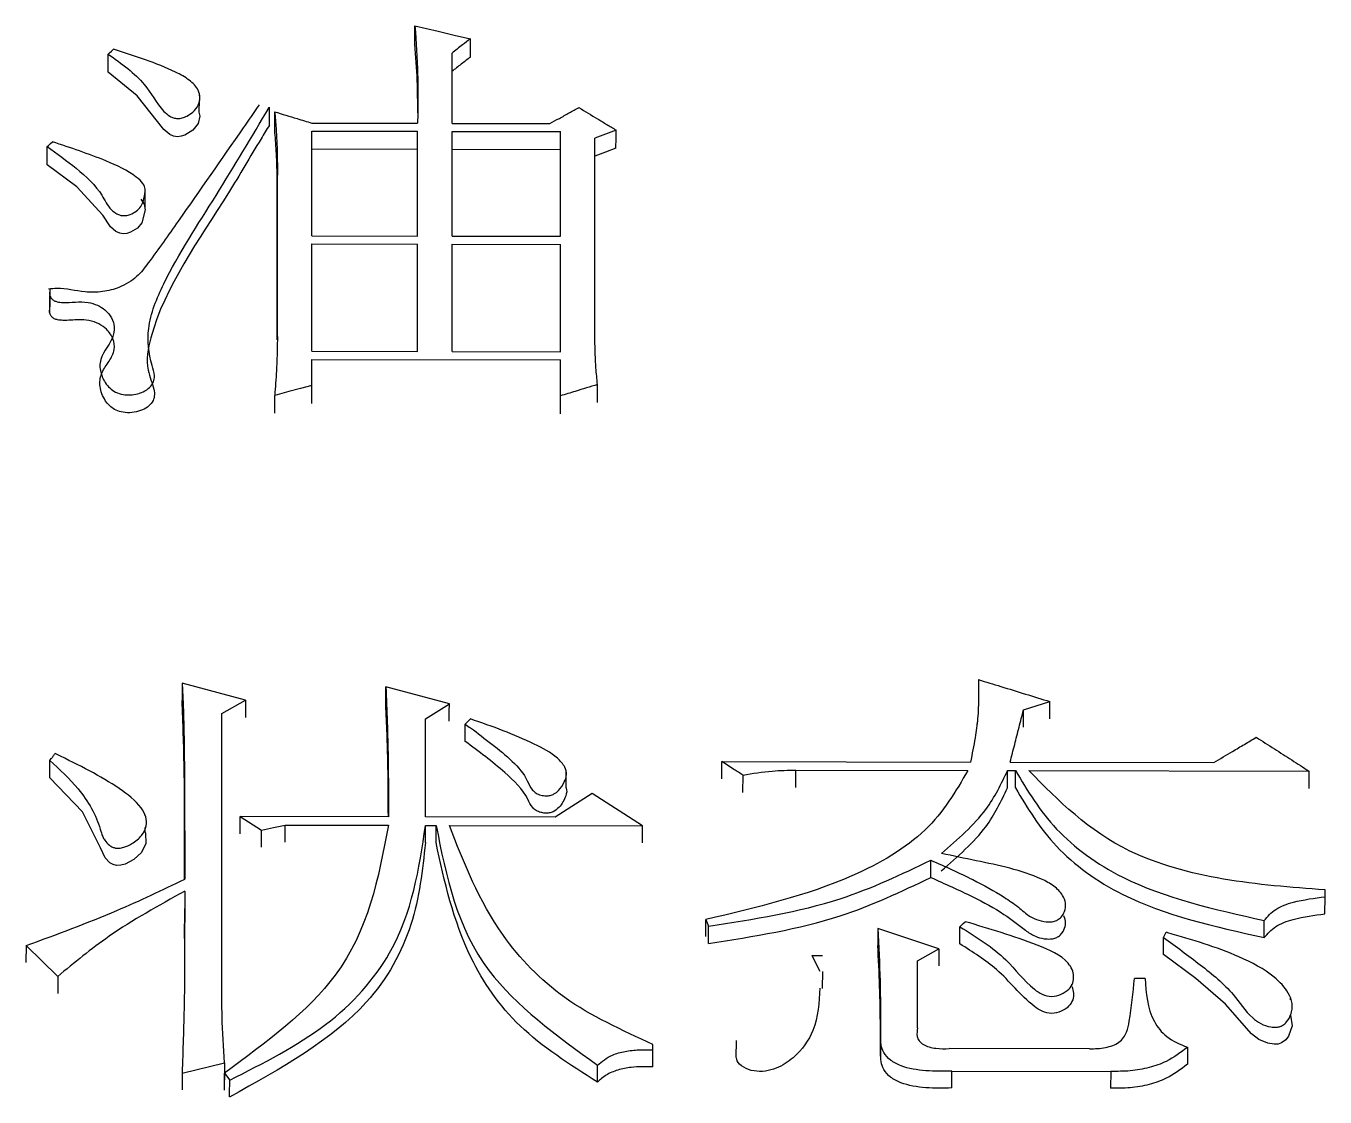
# Model space of a CAD drawing. Header units: millimetres. Extents: x 2451 to 4400, y 944 to 2322.
# Drawn here: x 2897.96 to 2903.27, y 2086.68 to 2091.06 of the extents above; entities that cross this region are included whole.
import ezdxf

# ---------------------------------------------------------------- set-up
doc = ezdxf.new("R2010")
doc.units = ezdxf.units.MM

msp = doc.modelspace()

# ---------------------------------------------------------------- linework, layer by layer
at = {"color": 7, "linetype": 'Continuous', "lineweight": 25}
for p, q in [((2898.2954, 2090.8705), (2898.2956, 2090.9451)), ((2899.7019, 2090.6617), (2899.7019, 2090.9491)), ((2898.6686, 2090.7084), (2898.6688, 2090.7572)), ((2898.6689, 2090.7747), (2898.6689, 2090.7828)), ((2898.9553, 2090.6541), (2898.9555, 2090.7285)), ((2899.1286, 2090.6628), (2899.5613, 2090.662)), ((2899.7019, 2090.6617), (2900.1021, 2090.661)), ((2899.1286, 2090.63), (2899.5613, 2090.6292)), ((2899.1286, 2090.2019), (2899.1286, 2090.63)), ((2899.561, 2090.5549), (2899.5613, 2090.6292)), ((2899.5613, 2090.2011), (2899.5613, 2090.6292)), ((2899.7019, 2090.6289), (2900.1454, 2090.6281)), ((2899.7019, 2090.2009), (2899.7019, 2090.6289)), ((2900.1452, 2090.5538), (2900.1454, 2090.6281)), ((2900.1454, 2090.2), (2900.1454, 2090.6281)), ((2900.286, 2089.7812), (2900.286, 2090.6016)), ((2899.561, 2090.5549), (2899.1283, 2090.5557)), ((2899.561, 2090.2011), (2899.561, 2090.5549)), ((2900.1452, 2090.5538), (2899.7016, 2090.5547)), ((2900.1452, 2090.2), (2900.1452, 2090.5538)), ((2898.988, 2090.4858), (2898.9877, 2090.4117)), ((2898.988, 2089.7903), (2898.988, 2090.4858)), ((2898.4468, 2090.3138), (2898.4471, 2090.3882)), ((2898.9877, 2089.7762), (2898.9877, 2090.4117)), ((2899.1286, 2090.2019), (2899.5613, 2090.2011)), ((2899.1286, 2090.1688), (2899.5613, 2090.168)), ((2899.1286, 2089.7299), (2899.1286, 2090.1688)), ((2899.561, 2090.0944), (2899.5613, 2090.168)), ((2899.5613, 2089.7291), (2899.5613, 2090.168)), ((2899.7019, 2090.2009), (2900.1454, 2090.2)), ((2899.7019, 2090.1678), (2900.1454, 2090.167)), ((2899.7019, 2089.7288), (2899.7019, 2090.1678)), ((2900.1452, 2090.0933), (2900.1454, 2090.167)), ((2900.1454, 2089.728), (2900.1454, 2090.167)), ((2898.0577, 2089.9848), (2898.0574, 2089.9113)), ((2898.0574, 2089.8851), (2898.0577, 2089.9585)), ((2899.1286, 2089.7299), (2899.5613, 2089.7291)), ((2899.1286, 2089.6965), (2900.1454, 2089.6946)), ((2899.1286, 2089.5894), (2899.1286, 2089.6965)), ((2899.7019, 2089.7288), (2900.1454, 2089.728)), ((2900.1454, 2089.5473), (2900.1454, 2089.6946)), ((2898.9769, 2089.4768), (2898.9772, 2089.5495)), ((2900.1452, 2089.4746), (2900.1454, 2089.5473)), ((2898.5985, 2088.3726), (2898.5982, 2088.3013)), ((2898.8581, 2088.3035), (2898.5985, 2088.3726)), ((2899.691, 2088.2882), (2899.4314, 2088.3574)), ((2898.7607, 2088.2487), (2898.8581, 2088.3035)), ((2898.7606, 2087.1651), (2898.7607, 2088.2487)), ((2899.5936, 2088.2265), (2899.691, 2088.2882)), ((2902.0381, 2088.1924), (2902.0384, 2088.2633)), ((2902.0384, 2088.2633), (2902.1465, 2088.2974)), ((2899.5936, 2087.826), (2899.5936, 2088.2265)), ((2899.7557, 2088.1345), (2899.756, 2088.2056)), ((2901.8493, 2088.215), (2901.8481, 2088.2016)), ((2898.0573, 2087.9861), (2898.0575, 2088.057)), ((2898.0792, 2088.0846), (2898.0792, 2088.083)), ((2900.8049, 2087.9814), (2900.8052, 2088.052)), ((2900.8052, 2088.052), (2901.822, 2088.0501)), ((2901.9842, 2088.0498), (2902.8172, 2088.0483)), ((2900.1682, 2087.9447), (2900.1685, 2088.0156)), ((2900.8914, 2087.9261), (2900.8917, 2087.9966)), ((2901.1078, 2087.946), (2901.108, 2088.0169)), ((2901.108, 2088.0169), (2901.8112, 2088.0156)), ((2901.9732, 2087.9448), (2901.9734, 2088.0153)), ((2901.9734, 2088.0153), (2902.0059, 2088.0153)), ((2902.0056, 2087.9447), (2902.0059, 2088.0153)), ((2902.06, 2088.0152), (2903.2066, 2088.0131)), ((2900.2751, 2087.9217), (2900.1236, 2087.825)), ((2900.4806, 2087.7897), (2900.2751, 2087.9217)), ((2898.4477, 2087.8298), (2898.4477, 2087.833)), ((2898.8361, 2087.7571), (2898.8364, 2087.8274)), ((2898.8364, 2087.8274), (2898.9229, 2087.7718)), ((2899.4422, 2087.8263), (2898.8364, 2087.8274)), ((2900.1236, 2087.825), (2899.5936, 2087.826)), ((2898.4475, 2087.7623), (2898.4476, 2087.782)), ((2898.9227, 2087.7016), (2898.9229, 2087.7718)), ((2899.02, 2087.7222), (2899.0203, 2087.7924)), ((2899.0203, 2087.7924), (2899.4421, 2087.7916)), ((2899.5933, 2087.7211), (2899.5936, 2087.7913)), ((2899.5936, 2087.7913), (2899.6369, 2087.7913)), ((2899.6366, 2087.721), (2899.6369, 2087.7913)), ((2899.691, 2087.7912), (2900.4806, 2087.7897)), ((2901.6594, 2087.5783), (2901.6596, 2087.6487)), ((2898.6092, 2087.522), (2898.6089, 2087.4522)), ((2903.2714, 2087.4995), (2903.2714, 2087.5273)), ((2903.2712, 2087.4296), (2903.2714, 2087.4995)), ((2900.7402, 2087.4064), (2900.751, 2087.3785)), ((2903.0224, 2087.3325), (2903.0226, 2087.4022)), ((2900.7507, 2087.3088), (2900.751, 2087.3785)), ((2901.4433, 2087.3702), (2901.443, 2087.3002)), ((2901.6921, 2087.2858), (2901.4433, 2087.3702)), ((2897.9602, 2087.2996), (2897.96, 2087.23)), ((2897.9602, 2087.2996), (2898.0898, 2087.1734)), ((2902.6113, 2087.2632), (2902.6116, 2087.3332)), ((2901.1727, 2087.2588), (2901.2057, 2087.1949)), ((2901.1727, 2087.2588), (2901.2161, 2087.2587)), ((2901.6055, 2087.237), (2901.6921, 2087.2858)), ((2901.6055, 2086.9632), (2901.6055, 2087.237)), ((2901.2174, 2087.1245), (2901.2176, 2087.1944)), ((2902.2364, 2087.2031), (2902.2364, 2087.2041)), ((2898.0898, 2087.1734), (2898.0896, 2087.1041)), ((2902.2362, 2087.1342), (2902.2362, 2087.1413)), ((2902.5358, 2087.1652), (2902.4925, 2087.1653)), ((2903.1309, 2087.0784), (2903.1309, 2087.0853)), ((2903.1306, 2087.0157), (2903.1306, 2087.0163)), ((2901.454, 2086.9282), (2901.4538, 2086.8591)), ((2900.5235, 2086.8046), (2900.5237, 2086.8736)), ((2900.5237, 2086.8736), (2900.5237, 2086.8947)), ((2900.8633, 2086.9111), (2900.863, 2086.8416)), ((2901.454, 2086.9096), (2901.4538, 2086.8405)), ((2902.3086, 2086.8773), (2901.7353, 2086.8784)), ((2902.7088, 2086.8837), (2902.7086, 2086.8143)), ((2898.5982, 2086.7783), (2898.7713, 2086.8204)), ((2898.7713, 2086.8204), (2898.7711, 2086.7514)), ((2898.5982, 2086.7783), (2898.598, 2086.7095)), ((2898.7711, 2086.7091), (2898.7713, 2086.778)), ((2898.7713, 2086.778), (2898.7929, 2086.7497)), ((2900.2963, 2086.7416), (2900.2965, 2086.8105)), ((2901.7458, 2086.7178), (2901.7461, 2086.7867)), ((2901.7461, 2086.7867), (2902.3951, 2086.7855)), ((2902.3951, 2086.7855), (2902.3948, 2086.7162))]:
    msp.add_line(p, q, dxfattribs=at)
at = {"color": 7, "linetype": 'Continuous', "lineweight": 25, "flags": 128}
for points in [[(2899.5502, 2090.985), (2899.5503, 2091.0269), (2899.5504, 2091.0599)], [(2899.5504, 2091.0599), (2899.645, 2091.0381), (2899.7113, 2091.0228), (2899.7776, 2091.0075)], [(2899.7773, 2090.9327), (2899.7775, 2090.9746), (2899.7776, 2091.0075)], [(2898.2956, 2090.9451), (2898.3011, 2090.9501), (2898.3092, 2090.9574), (2898.3173, 2090.9646)], [(2898.667, 2090.7074), (2898.6705, 2090.6917), (2898.6639, 2090.6614), (2898.6416, 2090.6336), (2898.6093, 2090.6135), (2898.5947, 2090.6088), (2898.5799, 2090.6072), (2898.5635, 2090.6099), (2898.5484, 2090.6166), (2898.524, 2090.6364), (2898.4149, 2090.7741), (2898.2954, 2090.8705), (2898.2954, 2090.8705)], [(2898.9769, 2090.6345), (2898.977, 2090.6761), (2898.9771, 2090.7089)], [(2898.0469, 2090.5664), (2898.0523, 2090.5713), (2898.0604, 2090.5787), (2898.0685, 2090.586)], [(2900.3726, 2090.6343), (2900.3509, 2090.6261), (2900.3293, 2090.6179), (2900.3077, 2090.6098), (2900.286, 2090.6016)], [(2900.3723, 2090.56), (2900.3725, 2090.6016), (2900.3726, 2090.6343)], [(2898.0466, 2090.4922), (2898.0467, 2090.5193), (2898.0468, 2090.5428), (2898.0469, 2090.5664)], [(2900.3723, 2090.56), (2900.3291, 2090.5437), (2900.2858, 2090.5274)], [(2898.4293, 2090.3523), (2898.4437, 2090.3311), (2898.4467, 2090.3078), (2898.4336, 2090.2551), (2898.4156, 2090.2331), (2898.3877, 2090.2164), (2898.3719, 2090.2117), (2898.3577, 2090.2105), (2898.3436, 2090.2128), (2898.328, 2090.2198), (2898.3052, 2090.2389), (2898.2745, 2090.286), (2898.1676, 2090.4019), (2898.0466, 2090.4922), (2898.0466, 2090.4922)], [(2900.1452, 2089.6217), (2900.1453, 2089.6625), (2900.1454, 2089.6946)], [(2899.1286, 2089.5894), (2899.082, 2089.5771), (2899.0354, 2089.5648), (2898.9772, 2089.5495)], [(2899.1283, 2089.5166), (2899.1285, 2089.5573), (2899.1286, 2089.5894)], [(2900.2966, 2089.521), (2900.2968, 2089.5619), (2900.2969, 2089.594)], [(2899.4312, 2088.286), (2899.4313, 2088.326), (2899.4314, 2088.3574)], [(2898.8581, 2088.3035), (2898.8579, 2088.2636), (2898.8578, 2088.2326)], [(2899.6908, 2088.2173), (2899.6909, 2088.2569), (2899.691, 2088.2882)], [(2902.1463, 2088.2265), (2902.1464, 2088.2661), (2902.1465, 2088.2974)], [(2899.7559, 2088.2056), (2899.7667, 2088.2159), (2899.7776, 2088.2262)], [(2898.4471, 2087.7619), (2898.4481, 2087.7602), (2898.4505, 2087.7173), (2898.4329, 2087.6798), (2898.4012, 2087.6516), (2898.3651, 2087.633), (2898.348, 2087.6284), (2898.3296, 2087.6276), (2898.3167, 2087.6306), (2898.3022, 2087.6387), (2898.2834, 2087.6581), (2898.2649, 2087.6993), (2898.1908, 2087.847), (2898.0573, 2087.9861), (2898.0573, 2087.9861)], [(2903.2063, 2087.9425), (2903.2065, 2087.9819), (2903.2066, 2088.0131)], [(2898.9229, 2087.7718), (2898.9716, 2087.7821), (2899.0203, 2087.7924)], [(2900.4804, 2087.7195), (2900.4805, 2087.7586), (2900.4806, 2087.7897)], [(2900.7399, 2087.3367), (2900.74, 2087.3648), (2900.7401, 2087.3856), (2900.7402, 2087.4064)], [(2901.7786, 2087.3766), (2901.784, 2087.3818), (2901.7921, 2087.3897), (2901.8003, 2087.3975)], [(2901.7784, 2087.3069), (2901.7785, 2087.3321), (2901.7785, 2087.3543), (2901.7786, 2087.3766)], [(2902.6116, 2087.3332), (2902.617, 2087.3436), (2902.6224, 2087.3541)], [(2901.6921, 2087.2858), (2901.6919, 2087.2467), (2901.6918, 2087.2163)], [(2903.1305, 2087.0153), (2903.1366, 2086.9719), (2903.1222, 2086.9292), (2903.1106, 2086.9142), (2903.0937, 2086.9019), (2903.0792, 2086.8972), (2903.0634, 2086.8961), (2903.0376, 2086.9001), (2903.0007, 2086.9155), (2902.971, 2086.9391), (2902.8651, 2087.0602), (2902.7438, 2087.1647), (2902.6114, 2087.2632), (2902.6114, 2087.2632)], [(2898.7927, 2086.6809), (2898.7928, 2086.7115), (2898.7929, 2086.7306), (2898.7929, 2086.7497)]]:
    msp.add_lwpolyline(points, dxfattribs=at)
at = {"color": 7, "linetype": 'Continuous', "lineweight": 25}
for points, knots in [([(2899.5504, 2091.0599), (2899.5551, 2090.9938), (2899.5622, 2090.8947), (2899.5623, 2090.7619), (2899.5616, 2090.6953), (2899.5613, 2090.662)], [0, 0, 0, 0, 0.499643, 0.749805, 1, 1, 1, 1]), ([(2899.7776, 2091.0075), (2899.7667, 2090.9991), (2899.7487, 2090.9852), (2899.7234, 2090.9657), (2899.7091, 2090.9546), (2899.7019, 2090.9491)], [0, 0, 0, 0, 0.4303512, 0.7151758, 1, 1, 1, 1]), ([(2898.2956, 2090.9451), (2898.3507, 2090.906), (2898.4482, 2090.8367), (2898.4948, 2090.7371), (2898.5425, 2090.6932), (2898.5629, 2090.6838), (2898.5809, 2090.6805), (2898.6001, 2090.6837), (2898.6215, 2090.6927), (2898.6458, 2090.7094), (2898.6668, 2090.735), (2898.6729, 2090.7665), (2898.6653, 2090.8034), (2898.6294, 2090.8409), (2898.5159, 2090.9022), (2898.4053, 2090.9369), (2898.3173, 2090.9646)], [0, 0, 0, 0, 0.207529, 0.367372, 0.400835, 0.416669, 0.431353, 0.44814, 0.466693, 0.497247, 0.538462, 0.578547, 0.619957, 0.682143, 0.746846, 1, 1, 1, 1]), ([(2899.5616, 2090.7052), (2899.5616, 2090.7488), (2899.5615, 2090.8424), (2899.5541, 2090.9354), (2899.5502, 2090.985)], [0, 0, 0, 0, 0.4665609, 1, 1, 1, 1]), ([(2899.7773, 2090.9327), (2899.7647, 2090.923), (2899.7395, 2090.9035), (2899.7142, 2090.8841), (2899.7016, 2090.8744)], [0, 0, 0, 0, 0.499997, 1, 1, 1, 1]), ([(2898.914, 2090.7378), (2898.8919, 2090.7062), (2898.7815, 2090.548), (2898.6318, 2090.3316), (2898.4882, 2090.1282), (2898.4165, 2090.0326), (2898.35, 2089.9909), (2898.2741, 2089.9708), (2898.1857, 2089.9694), (2898.1138, 2089.9905), (2898.0637, 2089.985), (2898.0522, 2089.9838)], [0, 0, 0, 0, 0.1010908, 0.5054168, 0.6861437, 0.747623, 0.8099489, 0.856214, 0.9025377, 0.9776718, 1, 1, 1, 1]), ([(2898.0566, 2089.9718), (2898.0566, 2089.967), (2898.0568, 2089.9572), (2898.0636, 2089.9447), (2898.075, 2089.9361), (2898.0904, 2089.9308), (2898.1202, 2089.9281), (2898.1619, 2089.9321), (2898.2112, 2089.9319), (2898.2534, 2089.9194), (2898.2877, 2089.8977), (2898.3122, 2089.8668), (2898.3248, 2089.8272), (2898.3114, 2089.7634), (2898.2533, 2089.703), (2898.2669, 2089.6314), (2898.2881, 2089.5917), (2898.3183, 2089.5657), (2898.3473, 2089.5536), (2898.379, 2089.5502), (2898.4104, 2089.5535), (2898.4411, 2089.5637), (2898.4672, 2089.5812), (2898.4834, 2089.604), (2898.4877, 2089.6355), (2898.4626, 2089.7069), (2898.449, 2089.8361), (2898.5469, 2090.0731), (2898.7412, 2090.3667), (2898.883, 2090.6062), (2898.9539, 2090.726)], [0, 0, 0, 0, 0.007652, 0.015681, 0.02075, 0.025816, 0.034148, 0.052936, 0.071785, 0.086911, 0.102014, 0.121926, 0.142159, 0.165849, 0.223522, 0.250537, 0.277587, 0.290073, 0.302699, 0.313484, 0.324495, 0.336811, 0.350181, 0.363527, 0.376359, 0.399765, 0.479952, 0.580348, 0.790137, 1, 1, 1, 1]), ([(2898.9771, 2090.7089), (2898.979, 2090.6866), (2898.9829, 2090.642), (2898.9867, 2090.5676), (2898.9875, 2090.5155), (2898.988, 2090.4858)], [0, 0, 0, 0, 0.300884, 0.601781, 1, 1, 1, 1]), ([(2898.9771, 2090.7089), (2898.9923, 2090.7043), (2899.0227, 2090.695), (2899.0732, 2090.6796), (2899.1085, 2090.6689), (2899.1286, 2090.6628)], [0, 0, 0, 0, 0.300788, 0.601575, 1, 1, 1, 1]), ([(2900.1021, 2090.661), (2900.115, 2090.668), (2900.1413, 2090.6824), (2900.1809, 2090.7042), (2900.2077, 2090.7189), (2900.2211, 2090.7262)], [0, 0, 0, 0, 0.324476, 0.662238, 1, 1, 1, 1]), ([(2900.2211, 2090.7262), (2900.2464, 2090.7109), (2900.2842, 2090.6879), (2900.3347, 2090.6573), (2900.3599, 2090.6419), (2900.3726, 2090.6343)], [0, 0, 0, 0, 0.5, 0.75, 1, 1, 1, 1]), ([(2898.9553, 2090.6541), (2898.9439, 2090.6358), (2898.887, 2090.5439), (2898.7216, 2090.2569), (2898.4981, 2089.9559), (2898.4453, 2089.6692), (2898.4808, 2089.5917), (2898.4871, 2089.5475), (2898.4782, 2089.5217), (2898.458, 2089.501), (2898.4289, 2089.4857), (2898.3939, 2089.4776), (2898.3581, 2089.4784), (2898.3279, 2089.4877), (2898.3002, 2089.5063), (2898.2733, 2089.5412), (2898.2583, 2089.5899), (2898.2668, 2089.6441), (2898.3012, 2089.6885), (2898.3251, 2089.7343), (2898.3185, 2089.7807), (2898.2954, 2089.8174), (2898.2595, 2089.8434), (2898.2188, 2089.8569), (2898.1677, 2089.8599), (2898.1253, 2089.8545), (2898.0911, 2089.8573), (2898.0752, 2089.8624), (2898.0643, 2089.8706), (2898.0568, 2089.883), (2898.0565, 2089.8927), (2898.0563, 2089.8984)], [0, 0, 0, 0, 0.032457, 0.162259, 0.500756, 0.571848, 0.613727, 0.628998, 0.641998, 0.655007, 0.667948, 0.681417, 0.694499, 0.706056, 0.716622, 0.736149, 0.767828, 0.794639, 0.821204, 0.847885, 0.870954, 0.894026, 0.910498, 0.927048, 0.942035, 0.965606, 0.97369, 0.979046, 0.98443, 0.990987, 1, 1, 1, 1]), ([(2898.0469, 2090.5664), (2898.0873, 2090.5375), (2898.172, 2090.4771), (2898.2638, 2090.3903), (2898.2943, 2090.3203), (2898.3245, 2090.2952), (2898.3404, 2090.2871), (2898.3547, 2090.2839), (2898.3702, 2090.2845), (2898.3904, 2090.2902), (2898.4125, 2090.3026), (2898.4346, 2090.3246), (2898.4431, 2090.356), (2898.4501, 2090.3877), (2898.4394, 2090.4191), (2898.3886, 2090.4626), (2898.2638, 2090.5217), (2898.1426, 2090.5616), (2898.0685, 2090.586)], [0, 0, 0, 0, 0.145125, 0.304252, 0.383322, 0.406111, 0.420719, 0.431527, 0.442364, 0.458239, 0.484495, 0.512276, 0.553408, 0.599256, 0.628705, 0.66811, 0.797295, 1, 1, 1, 1]), ([(2898.9877, 2090.4117), (2898.9873, 2090.4344), (2898.9866, 2090.4797), (2898.9837, 2090.554), (2898.9794, 2090.6055), (2898.9769, 2090.6345)], [0, 0, 0, 0, 0.3042834, 0.6085822, 1, 1, 1, 1]), ([(2898.988, 2089.7903), (2898.9877, 2089.7669), (2898.9871, 2089.7201), (2898.9837, 2089.6399), (2898.9796, 2089.583), (2898.9772, 2089.5495)], [0, 0, 0, 0, 0.29168, 0.583373, 1, 1, 1, 1]), ([(2900.2969, 2089.594), (2900.2946, 2089.6167), (2900.2903, 2089.6593), (2900.2872, 2089.7218), (2900.2864, 2089.7614), (2900.286, 2089.7812)], [0, 0, 0, 0, 0.365045, 0.682453, 1, 1, 1, 1]), ([(2900.2969, 2089.594), (2900.2817, 2089.5893), (2900.2513, 2089.5799), (2900.2008, 2089.5644), (2900.1655, 2089.5535), (2900.1454, 2089.5473)], [0, 0, 0, 0, 0.30079, 0.601581, 1, 1, 1, 1]), ([(2898.5985, 2088.3726), (2898.5988, 2088.3671), (2898.5993, 2088.3562), (2898.6, 2088.3424), (2898.6007, 2088.3287), (2898.6013, 2088.315), (2898.6021, 2088.2985), (2898.603, 2088.2765), (2898.6038, 2088.2545), (2898.6047, 2088.2269), (2898.606, 2088.1663), (2898.6072, 2088.1001), (2898.6076, 2088.0338), (2898.6079, 2087.9675), (2898.6084, 2087.901), (2898.6086, 2087.8345), (2898.6087, 2087.8067), (2898.6088, 2087.7845), (2898.6088, 2087.7678), (2898.6089, 2087.7512), (2898.6089, 2087.7373), (2898.6089, 2087.7234), (2898.609, 2087.7123), (2898.609, 2087.6984), (2898.609, 2087.6872), (2898.609, 2087.6733), (2898.6091, 2087.6622), (2898.6091, 2087.6483), (2898.6091, 2087.6385), (2898.6091, 2087.6288), (2898.6091, 2087.6232), (2898.6091, 2087.6163), (2898.6091, 2087.6107), (2898.6091, 2087.6037), (2898.6092, 2087.5981), (2898.6092, 2087.5912), (2898.6092, 2087.5856), (2898.6092, 2087.5783), (2898.6092, 2087.5739), (2898.6092, 2087.5708)], [0, 0, 0, 0, 0.020702, 0.041404, 0.051755, 0.072457, 0.093159, 0.113861, 0.155266, 0.175968, 0.217372, 0.382989, 0.424393, 0.465797, 0.631413, 0.672817, 0.714222, 0.734924, 0.755626, 0.776328, 0.79703, 0.807381, 0.828083, 0.838434, 0.859136, 0.869487, 0.890189, 0.90054, 0.921242, 0.926417, 0.936768, 0.941944, 0.952295, 0.95747, 0.967821, 0.972997, 0.983348, 0.988524, 1, 1, 1, 1]), ([(2899.4314, 2088.3574), (2899.4353, 2088.2607), (2899.4408, 2088.1242), (2899.4418, 2087.9468), (2899.442, 2087.8665), (2899.4422, 2087.8263)], [0, 0, 0, 0, 0.547988, 0.773992, 1, 1, 1, 1]), ([(2901.8545, 2088.3872), (2901.8552, 2088.3343), (2901.8563, 2088.2551), (2901.8402, 2088.1427), (2901.8285, 2088.0833), (2901.822, 2088.0501)], [0, 0, 0, 0, 0.469365, 0.703745, 1, 1, 1, 1]), ([(2901.8545, 2088.3872), (2901.885, 2088.3778), (2901.949, 2088.3582), (2902.0463, 2088.3282), (2902.1131, 2088.3077), (2902.1465, 2088.2974)], [0, 0, 0, 0, 0.313874, 0.656937, 1, 1, 1, 1]), ([(2898.6088, 2087.5706), (2898.6087, 2087.6256), (2898.6086, 2087.7002), (2898.608, 2087.8527), (2898.6081, 2088.0417), (2898.6017, 2088.2102), (2898.5982, 2088.3013)], [0, 0, 0, 0, 0.224353, 0.304294, 0.62406, 1, 1, 1, 1]), ([(2899.4416, 2087.8263), (2899.4415, 2087.8509), (2899.4413, 2087.9238), (2899.4401, 2088.0773), (2899.4346, 2088.2056), (2899.4312, 2088.286)], [0, 0, 0, 0, 0.1601656, 0.4733073, 1, 1, 1, 1]), ([(2901.9842, 2088.0498), (2901.9903, 2088.0739), (2902.0024, 2088.1215), (2902.0204, 2088.1927), (2902.0324, 2088.2397), (2902.0384, 2088.2633)], [0, 0, 0, 0, 0.337402, 0.668701, 1, 1, 1, 1]), ([(2899.756, 2088.2056), (2899.7634, 2088.2002), (2899.8004, 2088.1733), (2899.8934, 2088.1015), (2899.9946, 2088.0204), (2900.0231, 2087.942), (2900.0447, 2087.9226), (2900.0645, 2087.9143), (2900.0851, 2087.9112), (2900.1042, 2087.9131), (2900.1221, 2087.9202), (2900.1439, 2087.9383), (2900.161, 2087.9655), (2900.1734, 2087.9988), (2900.1639, 2088.0338), (2900.123, 2088.0807), (2900.032, 2088.1282), (2899.9117, 2088.18), (2899.8224, 2088.2108), (2899.7776, 2088.2262)], [0, 0, 0, 0, 0.025946, 0.129765, 0.338784, 0.385932, 0.404152, 0.422427, 0.440777, 0.454643, 0.46854, 0.48998, 0.535409, 0.570955, 0.606999, 0.655233, 0.757859, 0.878392, 1, 1, 1, 1]), ([(2902.8172, 2088.0483), (2902.8426, 2088.0634), (2902.8841, 2088.0882), (2902.9418, 2088.1226), (2902.9741, 2088.1418), (2902.9903, 2088.1514)], [0, 0, 0, 0, 0.440546, 0.720273, 1, 1, 1, 1]), ([(2902.9903, 2088.1514), (2903.015, 2088.1356), (2903.0634, 2088.1047), (2903.1355, 2088.0586), (2903.1829, 2088.0282), (2903.2066, 2088.0131)], [0, 0, 0, 0, 0.342688, 0.671344, 1, 1, 1, 1]), ([(2900.1681, 2087.9443), (2900.1682, 2087.9441), (2900.1733, 2087.9342), (2900.166, 2087.9048), (2900.1484, 2087.8718), (2900.1212, 2087.8483), (2900.0998, 2087.8415), (2900.0819, 2087.8408), (2900.0634, 2087.844), (2900.0453, 2087.8514), (2900.0245, 2087.8691), (2900.0017, 2087.9283), (2899.9083, 2088.0213), (2899.8112, 2088.0933), (2899.7557, 2088.1345)], [0, 0, 0, 0, 0.0011292, 0.0623817, 0.1634683, 0.2106245, 0.2345914, 0.258532, 0.2833728, 0.3125043, 0.3436417, 0.4152819, 0.6658378, 1, 1, 1, 1]), ([(2898.0575, 2088.057), (2898.0982, 2088.0193), (2898.1897, 2087.9346), (2898.2521, 2087.8238), (2898.2705, 2087.75), (2898.2832, 2087.728), (2898.2961, 2087.7128), (2898.3127, 2087.7023), (2898.3262, 2087.6979), (2898.3425, 2087.6974), (2898.3662, 2087.7025), (2898.3998, 2087.719), (2898.436, 2087.7478), (2898.4537, 2087.7875), (2898.4526, 2087.8274), (2898.4217, 2087.8831), (2898.3391, 2087.9462), (2898.2195, 2088.0163), (2898.1283, 2088.0607), (2898.081, 2088.0838), (2898.0792, 2088.0846)], [0, 0, 0, 0, 0.148093, 0.332866, 0.364698, 0.380612, 0.406976, 0.418968, 0.429088, 0.439242, 0.454285, 0.483096, 0.528613, 0.572044, 0.609674, 0.651117, 0.755736, 0.873055, 0.995168, 1, 1, 1, 1]), ([(2898.0576, 2088.0571), (2898.0594, 2088.0594), (2898.0639, 2088.0652), (2898.0712, 2088.0744), (2898.0765, 2088.0812), (2898.0792, 2088.0846)], [0, 0, 0, 0, 0.2565032, 0.6282516, 1, 1, 1, 1]), ([(2900.8917, 2087.9966), (2900.8793, 2088.0045), (2900.8587, 2088.0177), (2900.8299, 2088.0362), (2900.8134, 2088.0467), (2900.8052, 2088.052)], [0, 0, 0, 0, 0.4283602, 0.7141801, 1, 1, 1, 1]), ([(2901.8112, 2088.0156), (2901.7615, 2087.9306), (2901.6603, 2087.7575), (2901.279, 2087.5337), (2900.9461, 2087.4551), (2900.7402, 2087.4064)], [0, 0, 0, 0, 0.269245, 0.548175, 1, 1, 1, 1]), ([(2900.8917, 2087.9966), (2900.9315, 2088.0034), (2901.0026, 2088.0156), (2901.0758, 2088.0165), (2901.108, 2088.0169)], [0, 0, 0, 0, 0.558835, 1, 1, 1, 1]), ([(2901.7029, 2087.6764), (2901.7697, 2087.7341), (2901.8881, 2087.8364), (2901.9475, 2087.961), (2901.9734, 2088.0153)], [0, 0, 0, 0, 0.5638169, 1, 1, 1, 1]), ([(2902.0059, 2088.0153), (2902.0551, 2087.933), (2902.1549, 2087.7662), (2902.4906, 2087.5216), (2902.8192, 2087.4479), (2903.0226, 2087.4022)], [0, 0, 0, 0, 0.270771, 0.548729, 1, 1, 1, 1]), ([(2903.2714, 2087.5273), (2903.1324, 2087.5378), (2902.8563, 2087.5585), (2902.386, 2087.6859), (2902.1823, 2087.8917), (2902.06, 2088.0152)], [0, 0, 0, 0, 0.2883555, 0.5728321, 1, 1, 1, 1]), ([(2901.7026, 2087.606), (2901.7694, 2087.6636), (2901.8878, 2087.7657), (2901.9473, 2087.8902), (2901.9732, 2087.9444)], [0, 0, 0, 0, 0.563881, 1, 1, 1, 1]), ([(2902.0056, 2087.9444), (2902.0549, 2087.8622), (2902.1547, 2087.6956), (2902.4905, 2087.4513), (2902.819, 2087.3777), (2903.0224, 2087.3321)], [0, 0, 0, 0, 0.27064, 0.548568, 1, 1, 1, 1]), ([(2899.4421, 2087.7916), (2899.401, 2087.5764), (2899.3266, 2087.1869), (2898.9429, 2086.9044), (2898.7713, 2086.778)], [0, 0, 0, 0, 0.552698, 1, 1, 1, 1]), ([(2898.7929, 2086.7497), (2898.931, 2086.8193), (2899.203, 2086.9564), (2899.5234, 2087.3186), (2899.5671, 2087.6131), (2899.5936, 2087.7913)], [0, 0, 0, 0, 0.289357, 0.569882, 1, 1, 1, 1]), ([(2899.6369, 2087.7913), (2899.6786, 2087.5824), (2899.754, 2087.2049), (2900.1291, 2086.9323), (2900.2965, 2086.8105)], [0, 0, 0, 0, 0.55346, 1, 1, 1, 1]), ([(2900.5237, 2086.8947), (2900.3968, 2086.9532), (2900.1464, 2087.0686), (2899.8501, 2087.3846), (2899.751, 2087.6377), (2899.691, 2087.7912)], [0, 0, 0, 0, 0.288413, 0.568681, 1, 1, 1, 1]), ([(2899.5933, 2087.7207), (2899.5812, 2087.6085), (2899.5567, 2087.3829), (2899.3412, 2086.9856), (2899.0022, 2086.797), (2898.7927, 2086.6805)], [0, 0, 0, 0, 0.274338, 0.5515, 1, 1, 1, 1]), ([(2900.2963, 2086.7412), (2900.1834, 2086.8134), (2899.9603, 2086.9559), (2899.7282, 2087.3002), (2899.6712, 2087.5618), (2899.6366, 2087.7207)], [0, 0, 0, 0, 0.287076, 0.566904, 1, 1, 1, 1]), ([(2901.6596, 2087.6487), (2901.7177, 2087.6231), (2901.8219, 2087.577), (2901.9399, 2087.5109), (2902.0171, 2087.4597), (2902.0559, 2087.4217), (2902.1002, 2087.4015), (2902.1344, 2087.3954), (2902.1615, 2087.3975), (2902.1797, 2087.4044), (2902.1961, 2087.4185), (2902.2089, 2087.4417), (2902.2132, 2087.4727), (2902.1987, 2087.5095), (2902.1649, 2087.5447), (2902.0526, 2087.6044), (2901.8888, 2087.6374), (2901.7502, 2087.6665), (2901.7029, 2087.6764)], [0, 0, 0, 0, 0.150807, 0.27095, 0.330996, 0.38361, 0.414403, 0.445341, 0.45949, 0.473772, 0.489764, 0.515212, 0.550088, 0.5845, 0.63153, 0.679772, 0.890804, 1, 1, 1, 1]), ([(2900.751, 2087.3785), (2900.9357, 2087.4075), (2901.2625, 2087.4589), (2901.5393, 2087.5912), (2901.6596, 2087.6487)], [0, 0, 0, 0, 0.565186, 1, 1, 1, 1]), ([(2897.9602, 2087.2996), (2898.0857, 2087.3456), (2898.3092, 2087.4275), (2898.5177, 2087.5271), (2898.6092, 2087.5708)], [0, 0, 0, 0, 0.561153, 1, 1, 1, 1]), ([(2900.7507, 2087.3084), (2900.9354, 2087.3374), (2901.2622, 2087.3887), (2901.539, 2087.5208), (2901.6594, 2087.5783)], [0, 0, 0, 0, 0.565245, 1, 1, 1, 1]), ([(2901.6594, 2087.5783), (2901.7171, 2087.5525), (2901.8207, 2087.5062), (2901.9537, 2087.4358), (2902.0282, 2087.3744), (2902.0811, 2087.3378), (2902.1185, 2087.3276), (2902.1461, 2087.3257), (2902.1669, 2087.3289), (2902.184, 2087.3374), (2902.1998, 2087.3536), (2902.2098, 2087.3776), (2902.2126, 2087.4023), (2902.2056, 2087.4163), (2902.2032, 2087.4208)], [0, 0, 0, 0, 0.264837, 0.474993, 0.638373, 0.707243, 0.757213, 0.790172, 0.814015, 0.838007, 0.869147, 0.91988, 0.973712, 1, 1, 1, 1]), ([(2898.6092, 2087.522), (2898.5027, 2087.4632), (2898.3139, 2087.359), (2898.1579, 2087.2298), (2898.0898, 2087.1734)], [0, 0, 0, 0, 0.563978, 1, 1, 1, 1]), ([(2898.6092, 2087.522), (2898.609, 2087.4598), (2898.6085, 2087.3055), (2898.6083, 2087.0578), (2898.6016, 2086.8715), (2898.5982, 2086.7783)], [0, 0, 0, 0, 0.252145, 0.626035, 1, 1, 1, 1]), ([(2898.6086, 2087.3292), (2898.6086, 2087.3337), (2898.6088, 2087.3746), (2898.6089, 2087.4154), (2898.6089, 2087.4518)], [0, 0, 0, 0, 0.108254, 1, 1, 1, 1]), ([(2903.0226, 2087.4022), (2903.0368, 2087.4185), (2903.0658, 2087.4519), (2903.157, 2087.4845), (2903.2278, 2087.4938), (2903.2714, 2087.4995)], [0, 0, 0, 0, 0.268422, 0.549119, 1, 1, 1, 1]), ([(2901.7786, 2087.3766), (2901.8462, 2087.3346), (2901.966, 2087.2602), (2902.044, 2087.148), (2902.1129, 2087.0994), (2902.154, 2087.0884), (2902.1948, 2087.0993), (2902.2249, 2087.1197), (2902.2422, 2087.1465), (2902.245, 2087.1747), (2902.2389, 2087.2024), (2902.2044, 2087.2555), (2902.0466, 2087.3249), (2901.8986, 2087.3685), (2901.8003, 2087.3975)], [0, 0, 0, 0, 0.207965, 0.368358, 0.401514, 0.432917, 0.464664, 0.497814, 0.528601, 0.558738, 0.58913, 0.619745, 0.747266, 1, 1, 1, 1]), ([(2903.0224, 2087.3321), (2903.0365, 2087.3484), (2903.0655, 2087.3817), (2903.1568, 2087.4143), (2903.2276, 2087.4235), (2903.2712, 2087.4292)], [0, 0, 0, 0, 0.268292, 0.548996, 1, 1, 1, 1]), ([(2901.4433, 2087.3702), (2901.4467, 2087.2983), (2901.4519, 2087.1889), (2901.4539, 2087.0414), (2901.454, 2086.9659), (2901.454, 2086.9282)], [0, 0, 0, 0, 0.4898996, 0.7449371, 1, 1, 1, 1]), ([(2902.6116, 2087.3332), (2902.6617, 2087.2961), (2902.7621, 2087.222), (2902.8932, 2087.1159), (2902.9495, 2087.0227), (2903.0068, 2086.9794), (2903.0412, 2086.9673), (2903.0683, 2086.965), (2903.0854, 2086.9673), (2903.1016, 2086.9748), (2903.1193, 2086.9911), (2903.1349, 2087.0212), (2903.1408, 2087.0625), (2903.1185, 2087.117), (2903.0522, 2087.1887), (2902.884, 2087.2768), (2902.7261, 2087.3244), (2902.6244, 2087.3535), (2902.6224, 2087.3541)], [0, 0, 0, 0, 0.1400004, 0.2802678, 0.380159, 0.4099229, 0.4398073, 0.4520324, 0.4624692, 0.472928, 0.4886221, 0.5175156, 0.5586209, 0.5986674, 0.6684248, 0.7874834, 0.995825, 1, 1, 1, 1]), ([(2901.4538, 2086.8588), (2901.4537, 2086.8946), (2901.4536, 2086.9864), (2901.4511, 2087.1336), (2901.4457, 2087.2446), (2901.443, 2087.3002)], [0, 0, 0, 0, 0.242836, 0.62136, 1, 1, 1, 1]), ([(2902.237, 2087.1315), (2902.2397, 2087.1226), (2902.2452, 2087.1048), (2902.2418, 2087.0767), (2902.2247, 2087.05), (2902.1945, 2087.0296), (2902.1537, 2087.0187), (2902.1127, 2087.0297), (2902.0308, 2087.088), (2901.9501, 2087.1991), (2901.8313, 2087.2735), (2901.7784, 2087.3065)], [0, 0, 0, 0, 0.050393, 0.101596, 0.153917, 0.210279, 0.264284, 0.317702, 0.374078, 0.721579, 1, 1, 1, 1]), ([(2898.7713, 2086.8204), (2898.7675, 2086.8838), (2898.7622, 2086.973), (2898.7607, 2087.0879), (2898.7606, 2087.1394), (2898.7606, 2087.1651)], [0, 0, 0, 0, 0.550657, 0.775317, 1, 1, 1, 1]), ([(2902.3086, 2086.8773), (2902.3303, 2086.8781), (2902.3732, 2086.8795), (2902.4344, 2086.9011), (2902.4626, 2086.9449), (2902.4787, 2087.0332), (2902.4864, 2087.1068), (2902.4925, 2087.1653)], [0, 0, 0, 0, 0.13003, 0.256202, 0.38429, 0.511395, 1, 1, 1, 1]), ([(2902.5358, 2087.1652), (2902.5397, 2087.1051), (2902.5453, 2087.021), (2902.6192, 2086.9219), (2902.6785, 2086.8966), (2902.7088, 2086.8837)], [0, 0, 0, 0, 0.550462, 0.77054, 1, 1, 1, 1]), ([(2901.2054, 2087.125), (2901.2026, 2087.0668), (2901.1977, 2086.9663), (2901.1205, 2086.8535), (2901.042, 2086.8013), (2900.9841, 2086.7847), (2900.9353, 2086.7843), (2900.8941, 2086.8006), (2900.867, 2086.8218), (2900.8659, 2086.8371), (2900.8657, 2086.8414)], [0, 0, 0, 0, 0.339662, 0.585896, 0.714319, 0.780117, 0.845349, 0.911877, 0.975041, 1, 1, 1, 1]), ([(2901.7461, 2086.7867), (2901.7105, 2086.786), (2901.6399, 2086.7847), (2901.551, 2086.7992), (2901.4935, 2086.8294), (2901.4564, 2086.8703), (2901.455, 2086.9056), (2901.454, 2086.9282)], [0, 0, 0, 0, 0.261044, 0.518862, 0.648585, 0.774158, 1, 1, 1, 1]), ([(2901.6055, 2086.9632), (2901.6036, 2086.9515), (2901.6007, 2086.9335), (2901.6106, 2086.9094), (2901.6342, 2086.8888), (2901.68, 2086.8773), (2901.7167, 2086.878), (2901.7353, 2086.8784)], [0, 0, 0, 0, 0.227751, 0.352705, 0.480942, 0.73722, 1, 1, 1, 1]), ([(2900.2965, 2086.8105), (2900.3153, 2086.826), (2900.3465, 2086.8519), (2900.4098, 2086.8683), (2900.4662, 2086.875), (2900.5045, 2086.874), (2900.5237, 2086.8736)], [0, 0, 0, 0, 0.328875, 0.550213, 0.774687, 1, 1, 1, 1]), ([(2902.7088, 2086.8836), (2902.6817, 2086.8629), (2902.6365, 2086.8284), (2902.5529, 2086.799), (2902.4753, 2086.7852), (2902.4219, 2086.7854), (2902.3951, 2086.7855)], [0, 0, 0, 0, 0.330967, 0.551079, 0.77486, 1, 1, 1, 1]), ([(2901.7458, 2086.7174), (2901.7103, 2086.7167), (2901.6397, 2086.7154), (2901.5508, 2086.7299), (2901.4933, 2086.7601), (2901.4562, 2086.8009), (2901.4547, 2086.8361), (2901.4538, 2086.8588)], [0, 0, 0, 0, 0.261171, 0.519091, 0.648816, 0.774335, 1, 1, 1, 1]), ([(2902.7086, 2086.8142), (2902.6814, 2086.7935), (2902.6362, 2086.7591), (2902.5526, 2086.7297), (2902.475, 2086.7159), (2902.4216, 2086.7161), (2902.3948, 2086.7162)], [0, 0, 0, 0, 0.33086, 0.550974, 0.774799, 1, 1, 1, 1]), ([(2900.5235, 2086.8042), (2900.4938, 2086.8045), (2900.445, 2086.805), (2900.3798, 2086.7923), (2900.3305, 2086.7722), (2900.3076, 2086.7514), (2900.2963, 2086.7412)], [0, 0, 0, 0, 0.347094, 0.570106, 0.788274, 1, 1, 1, 1])]:
    msp.add_open_spline(points, degree=3, knots=knots, dxfattribs=at)

doc.saveas('drawing.dxf')
